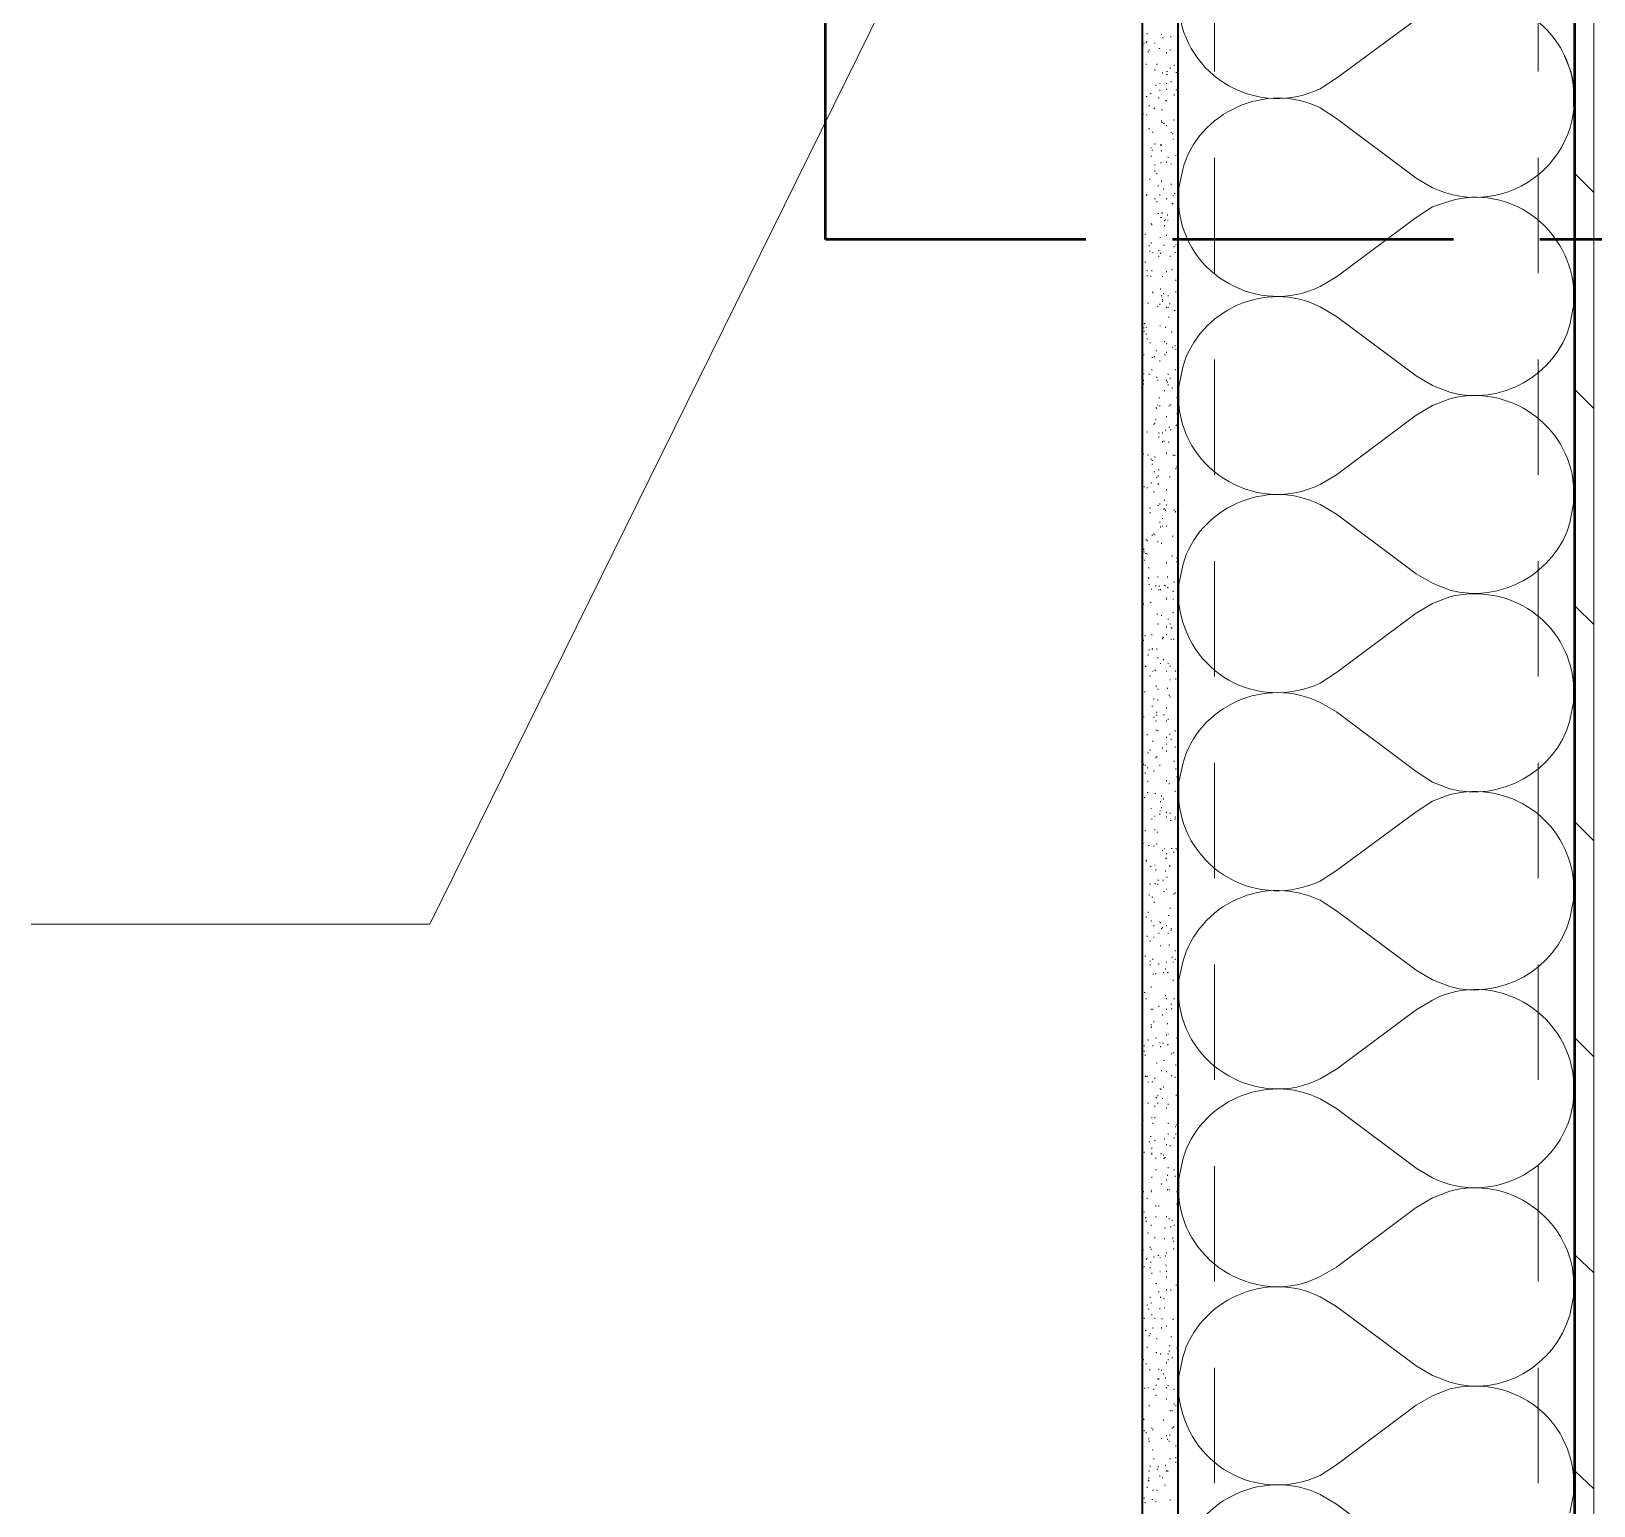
# Model space of a CAD drawing. Header units: inches. Extents: x 5 to 516, y -193 to 129.
# Drawn here: x 76.217 to 78.024, y -182.222 to -180.516 of the extents above; entities that cross this region are included whole.
import ezdxf

# ---------------------------------------------------------------- set-up
doc = ezdxf.new("R2010")
doc.units = ezdxf.units.IN
doc.header["$MEASUREMENT"] = 0
doc.linetypes.add('PDF_IMPORT', pattern=[1, 0.8, -0.2])
doc.layers.add('PDF8_Geometry', color=7, linetype='Continuous')

msp = doc.modelspace()

# ---------------------------------------------------------------- linework, layer by layer
at = {"layer": 'PDF8_Geometry', "lineweight": 35}
for points in [[(78.0021816, -189.8957837), (78.0021816, -171.2291155), (78.0432928, -171.2291155), (78.0432928, -189.8957837)], [(77.5021816, -189.854672), (77.5021816, -177.2702266), (77.5432927, -177.2702266), (77.5432927, -189.854672)]]:
    msp.add_lwpolyline(points, close=True, dxfattribs=at)
at = {"layer": 'PDF8_Geometry', "lineweight": 15}
for points in [[(78.0032938, -189.8957831), (78.0032938, -171.229115)], [(78.024403, -189.8957831), (78.024403, -171.229115)], [(77.4277368, -180.0280043), (76.6777367, -181.5491155), (76.2166255, -181.5491155)], [(77.507739, -180.5191158), (77.507739, -180.5180042)], [(77.5244056, -180.5191158), (77.5244056, -180.5202268)], [(77.5266279, -180.5235601), (77.5255167, -180.5235601)], [(77.5355167, -180.522449), (77.5344056, -180.522449)], [(77.5032945, -180.5324486), (77.5021834, -180.5324486)], [(77.5044056, -180.5302264), (77.5044056, -180.5291154)], [(77.5066278, -180.5291154), (77.5066278, -180.5280043), (77.507739, -180.5280043)], [(77.5088501, -180.5402266), (77.5088501, -180.5391155)], [(77.5099612, -180.5368934), (77.5099612, -180.5380045)], [(77.5166279, -180.5302264), (77.5166279, -180.5291154)], [(77.5221834, -180.5357823), (77.5210723, -180.5357823)], [(77.5299612, -180.5413377), (77.5299612, -180.5402266)], [(77.5344056, -180.5380045), (77.5344056, -180.5368934)], [(77.5432945, -180.5402266), (77.5432945, -180.5391155)], [(77.5066278, -180.55356), (77.5066278, -180.554671)], [(77.5166279, -180.561338), (77.5166279, -180.5602264)], [(77.5188501, -180.554671), (77.5188501, -180.55356)], [(77.5344056, -180.5591153), (77.5344056, -180.5580042)], [(77.5388501, -180.5557821), (77.5388501, -180.554671)], [(77.5432945, -180.5491157), (77.5432945, -180.5480046)], [(77.5021834, -180.5635601), (77.5021834, -180.5646712)], [(77.5021834, -180.5691154), (77.5021834, -180.5680044)], [(77.517739, -180.5791156), (77.517739, -180.5780045)], [(77.5221834, -180.5768935), (77.5221834, -180.5757824)], [(77.5255167, -180.5646712), (77.5255167, -180.5635601)], [(77.5310723, -180.5624491), (77.5299612, -180.5624491)], [(77.5310723, -180.5657823), (77.5299612, -180.5657823)], [(77.5299612, -180.5768935), (77.5299612, -180.5757824)], [(77.5355167, -180.5746714), (77.5355167, -180.5735597)], [(77.5421834, -180.5635601), (77.5410723, -180.5635601)], [(77.507739, -180.5913379), (77.5066278, -180.5913379)], [(77.5110723, -180.5880041), (77.5121834, -180.5880041)], [(77.5210723, -180.59356), (77.5210723, -180.592449)], [(77.5221834, -180.5846709), (77.5221834, -180.5835599)], [(77.5288501, -180.5957822), (77.5299612, -180.5968932)], [(77.5299612, -180.5835599), (77.5299612, -180.5824488)], [(77.5388501, -180.5902268), (77.5388501, -180.5891158)], [(77.5410723, -180.5835599), (77.5421834, -180.5835599)], [(78.0010694, -180.6035602), (78.0010694, -180.5824491)], [(78.0032938, -180.5980049), (78.0021827, -180.5968937)], [(77.5032945, -180.6113377), (77.5021834, -180.6113377)], [(77.507739, -180.6124487), (77.5066278, -180.6124487)], [(77.5099612, -180.6024491), (77.5099612, -180.6013375)], [(77.5166279, -180.6046713), (77.5155168, -180.6057823)], [(77.5255167, -180.6068934), (77.5244056, -180.6068934)], [(77.5099612, -180.6291153), (77.5099612, -180.6280042)], [(77.5144056, -180.6335601), (77.5144056, -180.632449)], [(77.5244056, -180.6202267), (77.5244056, -180.6191157)], [(77.5255167, -180.6213378), (77.5244056, -180.6213378)], [(77.5266279, -180.6224489), (77.527739, -180.6224489)], [(77.5299612, -180.6257821), (77.5299612, -180.624671)], [(77.5355167, -180.6335601), (77.5355167, -180.632449)], [(77.5388501, -180.6191157), (77.5388501, -180.6180046)], [(77.5021834, -180.6435597), (77.5021834, -180.6446713)], [(77.5121834, -180.6513377), (77.5121834, -180.6502267)], [(77.5166279, -180.6457824), (77.5166279, -180.6468935)], [(77.5232945, -180.6480045), (77.5232945, -180.6468935)], [(77.5244056, -180.6480045), (77.5244056, -180.6468935)], [(77.537739, -180.6346712), (77.5366279, -180.6346712)], [(77.537739, -180.6413376), (77.537739, -180.6402265)], [(77.5121834, -180.6613379), (77.5121834, -180.6602268)], [(77.5144056, -180.6535599), (77.5132945, -180.6535599)], [(77.5244056, -180.6680043), (77.5232945, -180.6680043)], [(77.5244056, -180.6546709), (77.5244056, -180.6535599)], [(77.5299612, -180.6680043), (77.5299612, -180.6668932)], [(77.5321834, -180.6613379), (77.5321834, -180.662449)], [(77.5355167, -180.6702264), (77.5355167, -180.6691153)], [(77.5410723, -180.6591157), (77.5410723, -180.6602268)], [(77.5432945, -180.6513377), (77.5432945, -180.6524488)], [(77.5099612, -180.6868935), (77.5110723, -180.6868935)], [(77.5166279, -180.6702264), (77.5166279, -180.6713375)], [(77.5166279, -180.6768934), (77.5166279, -180.6780044)], [(77.5188501, -180.6802266), (77.5188501, -180.6813376)], [(77.5432945, -180.6780044), (77.5432945, -180.6768934)], [(77.5432945, -180.6846708), (77.5432945, -180.6835598)], [(77.5488501, -180.6757825), (77.5444056, -180.6968936), (77.5444056, -180.7191158)], [(78.024403, -180.7024496), (78.0032918, -180.6813385)], [(77.507739, -180.7046712), (77.5066278, -180.7057822)], [(77.5210723, -180.694671), (77.5199612, -180.694671)], [(77.5221834, -180.7046712), (77.5221834, -180.7057822)], [(77.5244056, -180.6902267), (77.5244056, -180.6891157)], [(77.5266279, -180.6991153), (77.5266279, -180.6980042)], [(77.5355167, -180.6935599), (77.5355167, -180.6924489)], [(77.5388501, -180.7035601), (77.5399612, -180.7035601)], [(77.5166279, -180.7102265), (77.5166279, -180.7091154)], [(77.5188501, -180.7135603), (77.5188501, -180.7124486)], [(77.5299612, -180.7091154), (77.5299612, -180.7102265)], [(77.5366279, -180.7146713), (77.537739, -180.7157824)], [(77.537739, -180.7068933), (77.537739, -180.7057822)], [(77.857739, -180.7124489), (77.837739, -180.7191155), (77.8188501, -180.7313378)], [(77.5121834, -180.7380043), (77.5121834, -180.7391153)], [(77.5132945, -180.7402264), (77.5132945, -180.7391153)], [(77.5199612, -180.726893), (77.5210723, -180.726893)], [(77.5244056, -180.7313379), (77.5232945, -180.7313379)], [(77.5244056, -180.725782), (77.5255167, -180.726893)], [(77.527739, -180.7357821), (77.527739, -180.7346711)], [(77.527739, -180.741338), (77.527739, -180.7402264)], [(77.5288501, -180.7346711), (77.5288501, -180.73356)], [(77.5310723, -180.7280047), (77.5310723, -180.7291157)], [(77.5310723, -180.7346711), (77.5321834, -180.7346711)], [(77.707739, -180.811338), (77.7266279, -180.8002269), (77.8188501, -180.731338)], [(77.5055167, -180.7513376), (77.5055167, -180.7502266)], [(77.5221834, -180.7546708), (77.5232945, -180.7546708)], [(77.5299612, -180.7513376), (77.5299612, -180.7524487)], [(77.5099612, -180.764671), (77.5099612, -180.7635599)], [(77.5099612, -180.7702269), (77.5110723, -180.7702269)], [(77.5121834, -180.7613378), (77.5121834, -180.7602267)], [(77.5144056, -180.772449), (77.5144056, -180.7713379)], [(77.5210723, -180.7691158), (77.5210723, -180.7702269)], [(77.5210723, -180.7757822), (77.5210723, -180.7768933)], [(77.5232945, -180.7735601), (77.5232945, -180.772449)], [(77.5266279, -180.7635599), (77.527739, -180.7635599)], [(77.5344056, -180.7768933), (77.5344056, -180.7757822)], [(77.5388501, -180.765782), (77.5388501, -180.764671)], [(77.5399612, -180.772449), (77.5399612, -180.7713379)], [(77.5410723, -180.7635599), (77.5410723, -180.7624488)], [(77.5055167, -180.7835602), (77.5055167, -180.7824486)], [(77.507739, -180.7935598), (77.507739, -180.7924488)], [(77.5132945, -180.7924488), (77.5132945, -180.7935598)], [(77.5299612, -180.7935598), (77.5299612, -180.7946709)], [(77.5366279, -180.7924488), (77.5366279, -180.7913377)], [(77.507739, -180.7991157), (77.507739, -180.7980046)], [(77.5121834, -180.7991157), (77.5110723, -180.7991157)], [(77.5232945, -180.8146712), (77.5232945, -180.8135601)], [(77.5255167, -180.8002268), (77.5255167, -180.7991157)], [(77.5410723, -180.8046711), (77.5410723, -180.80356)], [(77.9966279, -180.8557822), (78.0010723, -180.83356), (78.0010723, -180.8113378)], [(77.5088501, -180.8313378), (77.5088501, -180.8302267)], [(77.5144056, -180.8168933), (77.5144056, -180.8180044), (77.5144056, -180.8191155)], [(77.5221834, -180.8324488), (77.5221834, -180.8313378)], [(77.5244056, -180.8224487), (77.5244056, -180.8213376)], [(77.5255167, -180.8268935), (77.5255167, -180.8257824)], [(77.5255167, -180.8291156), (77.5255167, -180.8280046)], [(77.5266279, -180.8202265), (77.5266279, -180.8191155)], [(77.5321834, -180.8224487), (77.5321834, -180.8213376)], [(77.5344056, -180.8313378), (77.5332945, -180.8313378)], [(77.5410723, -180.8180044), (77.5410723, -180.8168933)], [(77.5199612, -180.834671), (77.5199612, -180.8335599)], [(77.5299612, -180.835782), (77.5299612, -180.834671)], [(77.5321834, -180.834671), (77.5321834, -180.835782)], [(77.5321834, -180.8468932), (77.5332945, -180.8468932)], [(77.5399612, -180.8391158), (77.5388501, -180.8391158)], [(77.707739, -180.8346711), (77.7266279, -180.8457822), (77.8188501, -180.9146711), (77.837739, -180.9257822), (77.857739, -180.93356)], [(78.0032938, -180.8480049), (78.0021827, -180.8468938)], [(77.5044056, -180.8591155), (77.5032945, -180.8591155)], [(77.5044056, -180.8535602), (77.5055167, -180.8546713)], [(77.5044056, -180.8624487), (77.5044056, -180.8635598)], [(77.5066278, -180.8591155), (77.5066278, -180.8580045)], [(77.5066278, -180.8668936), (77.5066278, -180.8657819)], [(77.5232945, -180.8568934), (77.5221834, -180.8568934)], [(77.5288501, -180.8591155), (77.5288501, -180.8580045)], [(77.5355167, -180.8635598), (77.5366279, -180.8635598)], [(77.507739, -180.8713378), (77.507739, -180.8724489)], [(77.5110723, -180.8768932), (77.5110723, -180.8757821)], [(77.517739, -180.8857822), (77.5188501, -180.8857822)], [(77.527739, -180.8757821), (77.527739, -180.874671)], [(77.5299612, -180.8780042), (77.5299612, -180.8768932)], [(77.5366279, -180.881338), (77.537739, -180.881338)], [(77.5399612, -180.8802269), (77.5399612, -180.8791153)], [(77.5410723, -180.8835601), (77.5410723, -180.8846712)], [(77.5032945, -180.8902265), (77.5044056, -180.8902265)], [(77.5144056, -180.8935597), (77.5132945, -180.8935597)], [(77.5166279, -180.8924487), (77.5155168, -180.8924487)], [(77.5221834, -180.8980045), (77.5221834, -180.8968935)], [(77.5288501, -180.8902265), (77.527739, -180.8902265)], [(77.5299612, -180.8880044), (77.5299612, -180.8868933)], [(77.5432945, -180.8980045), (77.5432945, -180.8991156)], [(77.5032945, -180.912449), (77.5044056, -180.912449)], [(77.5032945, -180.9202264), (77.5032945, -180.9191154)], [(77.5099612, -180.912449), (77.5099612, -180.91356)], [(77.5132945, -180.9080047), (77.5132945, -180.9068931)], [(77.5188501, -180.9168932), (77.5188501, -180.9157822)], [(77.5199612, -180.9202264), (77.5199612, -180.9191154)], [(77.5299612, -180.9202264), (77.5299612, -180.9191154)], [(77.5310723, -180.9224491), (77.5310723, -180.9213375)], [(77.5321834, -180.91356), (77.5321834, -180.912449)], [(77.5344056, -180.9168932), (77.5344056, -180.9180043)], [(77.5399612, -180.9080047), (77.5399612, -180.9068931)], [(77.5488501, -180.9046711), (77.5444056, -180.9268933), (77.5444056, -180.9480044)], [(77.5032945, -180.9246713), (77.5032945, -180.9235602)], [(77.5221834, -180.9402268), (77.5210723, -180.9402268)], [(77.527739, -180.9324487), (77.527739, -180.9313377)], [(77.5321834, -180.9257823), (77.5321834, -180.9246713)], [(77.5366279, -180.9291155), (77.5366279, -180.9280045)], [(77.5421834, -180.9402268), (77.5421834, -180.9391157)], [(77.5432945, -180.9391157), (77.5432945, -180.9380046)], [(78.024403, -180.9524496), (78.0032918, -180.9313385)], [(77.517739, -180.951338), (77.5188501, -180.952449)], [(77.5199612, -180.9491153), (77.5199612, -180.9480042)], [(77.5221834, -180.9502269), (77.5221834, -180.9491153)], [(77.5332945, -180.9491153), (77.5332945, -180.9502269)], [(77.5355167, -180.9480042), (77.5344056, -180.9480042)], [(77.5421834, -180.9580044), (77.5421834, -180.9591154)], [(77.857739, -180.9413386), (77.837739, -180.9491164), (77.8188501, -180.9602275)], [(77.5155168, -180.9713377), (77.5155168, -180.9702267)], [(77.5166279, -180.9702267), (77.5166279, -180.9691156)], [(77.517739, -180.9657824), (77.517739, -180.9646713)], [(77.5299612, -180.9624486), (77.5299612, -180.9613376)], [(77.5332945, -180.9746709), (77.5332945, -180.9735599)], [(77.5421834, -180.9713377), (77.5410723, -180.9724488)], [(77.707739, -181.0402267), (77.7266279, -181.0291156), (77.8188501, -180.9602267)], [(77.5021834, -180.9857821), (77.5021834, -180.9846711)], [(77.507739, -180.9802268), (77.507739, -180.9791158)], [(77.5210723, -180.9813379), (77.5210723, -180.9802268)], [(77.5210723, -180.9857821), (77.5210723, -180.9846711)], [(77.5255167, -180.9802268), (77.5255167, -180.9813379)], [(77.5255167, -180.9913381), (77.5255167, -180.9902264)], [(77.527739, -180.9902264), (77.5266279, -180.9902264)], [(77.5288501, -180.9780047), (77.5288501, -180.9768931)], [(77.5321834, -180.9913381), (77.5332945, -180.9913381)], [(77.5344056, -180.9768931), (77.5355167, -180.9768931)], [(77.5032945, -181.0046708), (77.5032945, -181.0057825)], [(77.5088501, -181.0068935), (77.5088501, -181.0057825)], [(77.5121834, -181.0102267), (77.5121834, -181.0113378)], [(77.5132945, -181.0124489), (77.5144056, -181.0124489)], [(77.5166279, -181.0091157), (77.5166279, -181.0080046)], [(77.5299612, -181.0046708), (77.5299612, -181.0035598)], [(77.537739, -181.0068935), (77.537739, -181.0057825)], [(77.5399612, -181.0068935), (77.5388501, -181.0068935)], [(77.5132945, -181.0168931), (77.5144056, -181.0168931)], [(77.5166279, -181.0257822), (77.5155168, -181.0257822)], [(77.5199612, -181.0302265), (77.5210723, -181.0302265)], [(77.5210723, -181.0235601), (77.5210723, -181.022449)], [(77.5410723, -181.022449), (77.5410723, -181.021338)], [(77.5421834, -181.0191158), (77.5421834, -181.0202269)], [(77.5044056, -181.0435598), (77.5044056, -181.0424488)], [(77.507739, -181.0446709), (77.507739, -181.0435598)], [(77.5121834, -181.0391156), (77.5121834, -181.0380045)], [(77.5155168, -181.0480047), (77.5155168, -181.0491157)], [(77.5188501, -181.0324486), (77.5188501, -181.0313376)], [(77.5199612, -181.0391156), (77.5210723, -181.0402266)], [(77.5299612, -181.045782), (77.5299612, -181.0468936)], [(77.5344056, -181.0313376), (77.5332945, -181.0313376)], [(77.5432945, -181.0413377), (77.5432945, -181.0402266)], [(77.9966279, -181.084672), (78.0010723, -181.0624497), (78.0010723, -181.0413386)], [(77.5110723, -181.0680044), (77.5110723, -181.0668934)], [(77.5210723, -181.0646712), (77.5199612, -181.0646712)], [(77.5221834, -181.0635602), (77.5221834, -181.0624491)], [(77.527739, -181.0591153), (77.527739, -181.0580043)], [(77.5299612, -181.0646712), (77.5299612, -181.0635602)], [(77.707739, -181.0635609), (77.7266279, -181.074672), (77.8188501, -181.1435609), (77.837739, -181.154672), (77.857739, -181.1624498)], [(77.5110723, -181.0735598), (77.5110723, -181.0724487)], [(77.5221834, -181.0835599), (77.5221834, -181.084671)], [(77.5255167, -181.0802267), (77.5255167, -181.0791157)], [(77.527739, -181.0680044), (77.5266279, -181.0691155)], [(77.5288501, -181.0691155), (77.5288501, -181.0702266)], [(77.5388501, -181.0702266), (77.5388501, -181.0691155)], [(77.5410723, -181.0713376), (77.5399612, -181.0724487)], [(77.5144056, -181.0991154), (77.5132945, -181.0991154)], [(77.5155168, -181.0980043), (77.5155168, -181.0968933)], [(77.5166279, -181.0980043), (77.5166279, -181.0991154)], [(77.5232945, -181.0902269), (77.5232945, -181.0891158)], [(77.5255167, -181.0891158), (77.5255167, -181.0880042)], [(77.5299612, -181.0880042), (77.5299612, -181.0891158)], [(77.537739, -181.1002265), (77.5366279, -181.1002265)], [(77.5432945, -181.1002265), (77.5432945, -181.0991154)], [(78.0032938, -181.0980049), (78.0021827, -181.0968938)], [(77.5044056, -181.1146709), (77.5032945, -181.115782)], [(77.5044056, -181.1180047), (77.5044056, -181.1191157)], [(77.5066278, -181.1202268), (77.5055167, -181.1202268)], [(77.5066278, -181.1046713), (77.5066278, -181.1035602)], [(77.507739, -181.1057824), (77.507739, -181.1046713)], [(77.507739, -181.1202268), (77.507739, -181.1213379)], [(77.5199612, -181.1068934), (77.5199612, -181.1057824)], [(77.5244056, -181.1091156), (77.5244056, -181.1080045)], [(77.5432945, -181.1046713), (77.5432945, -181.1035602)], [(77.5055167, -181.1280042), (77.5044056, -181.1280042)], [(77.5099612, -181.1368933), (77.5088501, -181.1368933)], [(77.5366279, -181.12356), (77.5366279, -181.1224489)], [(77.5421834, -181.1257821), (77.5421834, -181.124671)], [(77.5421834, -181.130227), (77.5421834, -181.1291153)], [(77.5488501, -181.1335609), (77.5444056, -181.1557831), (77.5444056, -181.1780053)], [(77.5088501, -181.1480046), (77.5099612, -181.1491156)], [(77.5099612, -181.1568931), (77.5099612, -181.155782)], [(77.517739, -181.1580047), (77.517739, -181.1568931)], [(77.5199612, -181.1480046), (77.5199612, -181.1468935)], [(77.527739, -181.1568931), (77.5288501, -181.1580047)], [(77.5310723, -181.1480046), (77.5310723, -181.1468935)], [(77.5388501, -181.1524488), (77.5388501, -181.1535599)], [(77.5132945, -181.1613379), (77.5121834, -181.1613379)], [(77.5221834, -181.1580047), (77.5210723, -181.1580047)], [(77.5210723, -181.162449), (77.5210723, -181.1613379)], [(77.5232945, -181.162449), (77.5232945, -181.1613379)], [(77.5299612, -181.1735602), (77.5299612, -181.1724491), (77.5299612, -181.1713375)], [(77.5321834, -181.1591158), (77.5310723, -181.1602269)], [(77.537739, -181.1646711), (77.537739, -181.16356)], [(77.537739, -181.1724491), (77.537739, -181.1735602)], [(77.857739, -181.1702273), (77.837739, -181.178005), (77.8188501, -181.1891162)], [(77.5032945, -181.1791155), (77.5032945, -181.1780045)], [(77.5110723, -181.1768934), (77.5121834, -181.1768934)], [(77.5199612, -181.1902268), (77.5188501, -181.1902268)], [(77.5244056, -181.1924489), (77.5244056, -181.1913378)], [(77.537739, -181.1891157), (77.537739, -181.1880046)], [(77.707739, -181.2702275), (77.7266279, -181.2580053), (77.8188501, -181.1891164)], [(78.024403, -181.2024496), (78.0032918, -181.1813385)], [(77.5021834, -181.1980042), (77.5021834, -181.1968932)], [(77.5199612, -181.2024491), (77.5199612, -181.201338)], [(77.5299612, -181.2057823), (77.5299612, -181.2046712)], [(77.5321834, -181.1968932), (77.5321834, -181.1957821)], [(77.5344056, -181.201338), (77.5344056, -181.2024491)], [(77.5355167, -181.2057823), (77.5366279, -181.2068933)], [(77.5032945, -181.2213378), (77.5032945, -181.2202267)], [(77.5055167, -181.2157824), (77.5055167, -181.2146713)], [(77.5132945, -181.2135603), (77.5132945, -181.2146713)], [(77.5255167, -181.2168935), (77.5266279, -181.2168935), (77.5266279, -181.2180046)], [(77.5255167, -181.2191156), (77.5255167, -181.2180046)], [(77.5299612, -181.2146713), (77.5299612, -181.2135603)], [(77.5355167, -181.2202267), (77.5355167, -181.2191156)], [(77.537739, -181.2191156), (77.5388501, -181.2191156)], [(77.5088501, -181.2380043), (77.5088501, -181.2368932)], [(77.5099612, -181.232449), (77.5099612, -181.2313379)], [(77.5144056, -181.2302268), (77.5132945, -181.2313379)], [(77.5188501, -181.2313379), (77.5188501, -181.2302268)], [(77.5199612, -181.2413381), (77.5199612, -181.2402264)], [(77.5232945, -181.2468934), (77.5232945, -181.2480045)], [(77.5266279, -181.2435602), (77.5266279, -181.2424491)], [(77.5321834, -181.2480045), (77.5321834, -181.2468934)], [(77.5066278, -181.2502266), (77.5055167, -181.2513377)], [(77.5110723, -181.2624489), (77.5110723, -181.2613378)], [(77.5144056, -181.2568936), (77.5144056, -181.2557825)], [(77.5166279, -181.2546709), (77.517739, -181.2557825)], [(77.5299612, -181.2568936), (77.5299612, -181.2557825)], [(77.5344056, -181.2502266), (77.5344056, -181.2513377)], [(77.5344056, -181.2668931), (77.5344056, -181.2657821)], [(77.5399612, -181.2557825), (77.5410723, -181.2568936)], [(77.5410723, -181.264671), (77.5410723, -181.2657821)], [(77.5044056, -181.2802265), (77.5055167, -181.2802265)], [(77.5188501, -181.2735601), (77.517739, -181.2735601)], [(77.5199612, -181.2780044), (77.5199612, -181.2768933)], [(77.5310723, -181.2768933), (77.5310723, -181.2757822)], [(77.5332945, -181.2846713), (77.5332945, -181.2835603)], [(77.9966279, -181.3135606), (78.0010723, -181.2924495), (78.0010723, -181.2702273)], [(77.5132945, -181.2968936), (77.5144056, -181.2968936)], [(77.5155168, -181.2891156), (77.5155168, -181.2880045)], [(77.5199612, -181.2902267), (77.5199612, -181.2891156)], [(77.5299612, -181.2991158), (77.5299612, -181.2980047)], [(77.5344056, -181.2857824), (77.5344056, -181.2868935)], [(77.707739, -181.2924495), (77.7266279, -181.3035606), (77.8188501, -181.3724495), (77.837739, -181.3846717), (77.857739, -181.3924495)], [(77.5044056, -181.3091154), (77.5032945, -181.3091154)], [(77.5155168, -181.3091154), (77.5155168, -181.3102264)], [(77.517739, -181.3146712), (77.517739, -181.3135602)], [(77.5188501, -181.30356), (77.5188501, -181.3046711)], [(77.5188501, -181.3068932), (77.5188501, -181.3080043)], [(77.5266279, -181.3068932), (77.527739, -181.3068932)], [(77.5299612, -181.3135602), (77.5299612, -181.3146712)], [(77.5321834, -181.3124491), (77.5321834, -181.311338)], [(77.507739, -181.3302267), (77.507739, -181.3291157)], [(77.5144056, -181.3368931), (77.5144056, -181.3380042)], [(77.5188501, -181.3246714), (77.517739, -181.3246714)], [(77.5199612, -181.3257825), (77.5199612, -181.3246714)], [(77.5299612, -181.3335599), (77.5299612, -181.3324489)], [(77.5344056, -181.3291157), (77.5332945, -181.3291157)], [(77.5355167, -181.3357821), (77.5355167, -181.334671)], [(77.5399612, -181.3257825), (77.5399612, -181.3246714)], [(77.5088501, -181.3502265), (77.5088501, -181.3513376)], [(77.5110723, -181.3480044), (77.5110723, -181.3468933)], [(77.517739, -181.3568935), (77.517739, -181.3557824)], [(77.5188501, -181.3557824), (77.5188501, -181.3546713)], [(77.5255167, -181.3446712), (77.5255167, -181.3457822)], [(77.5299612, -181.341338), (77.5299612, -181.3402269)], [(77.5299612, -181.3491154), (77.5299612, -181.3480044)], [(77.5399612, -181.3435601), (77.5399612, -181.3446712)], [(78.0032938, -181.3480049), (78.0021827, -181.3468938)], [(77.5032945, -181.3646709), (77.5032945, -181.3635598)], [(77.5055167, -181.365782), (77.5055167, -181.3646709)], [(77.5055167, -181.3746711), (77.5055167, -181.37356)], [(77.5088501, -181.3680047), (77.507739, -181.3680047)], [(77.5155168, -181.3724489), (77.5155168, -181.3713379)], [(77.5221834, -181.3646709), (77.5221834, -181.365782)], [(77.5388501, -181.3602267), (77.5388501, -181.3613377)], [(77.5410723, -181.3691157), (77.5410723, -181.3702268)], [(77.5021834, -181.381338), (77.5021834, -181.380227)], [(77.5088501, -181.3835602), (77.507739, -181.3835602)], [(77.5299612, -181.3824491), (77.5299612, -181.3835602)], [(77.5332945, -181.3868934), (77.5332945, -181.3857823)], [(77.5421834, -181.3791153), (77.5421834, -181.3780043)], [(77.5044056, -181.4024488), (77.5055167, -181.4024488)], [(77.5088501, -181.3968935), (77.507739, -181.3968935)], [(77.517739, -181.3980046), (77.5166279, -181.3980046)], [(77.5232945, -181.4080048), (77.5232945, -181.4068931)], [(77.5244056, -181.4002267), (77.5244056, -181.4013378)], [(77.5266279, -181.404671), (77.5266279, -181.4035599)], [(77.5399612, -181.3946714), (77.5399612, -181.3957825)], [(77.5121834, -181.4157822), (77.5121834, -181.4146711)], [(77.5132945, -181.4268934), (77.5132945, -181.4280045)], [(77.5166279, -181.4235602), (77.5166279, -181.4246713)], [(77.5232945, -181.4180043), (77.5221834, -181.4180043)], [(77.5221834, -181.4224492), (77.5221834, -181.4213375)], [(77.5244056, -181.4135601), (77.5244056, -181.4146711)], [(77.5299612, -181.4191154), (77.5299612, -181.4202265)], [(77.5299612, -181.4246713), (77.5299612, -181.4257824)], [(77.5344056, -181.4202265), (77.5344056, -181.4213375)], [(77.5399612, -181.4257824), (77.5399612, -181.4246713)], [(77.5399612, -181.4280045), (77.5399612, -181.4268934)], [(77.5021834, -181.4446711), (77.5021834, -181.44356)], [(77.5055167, -181.4402268), (77.5055167, -181.4413378)], [(77.5166279, -181.4402268), (77.5166279, -181.4391157)], [(77.5188501, -181.4424489), (77.5199612, -181.4424489)], [(77.5355167, -181.4291156), (77.5344056, -181.4291156)], [(78.024403, -181.4524496), (78.0032918, -181.4313385)], [(77.5032945, -181.4557823), (77.5021834, -181.4557823)], [(77.5088501, -181.4580044), (77.5099612, -181.4580044)], [(77.5155168, -181.4591155), (77.5155168, -181.4580044)], [(77.5188501, -181.4568933), (77.5188501, -181.4557823)], [(77.5255167, -181.4646714), (77.5255167, -181.4635603)], [(77.527739, -181.4624487), (77.527739, -181.4613376)], [(77.5366279, -181.4613376), (77.5355167, -181.4613376)], [(77.5410723, -181.4613376), (77.5421834, -181.4624487)], [(77.5432945, -181.4546712), (77.5432945, -181.4535601)], [(77.5066278, -181.4768931), (77.5066278, -181.475782), (77.5066278, -181.474671)], [(77.5110723, -181.482449), (77.5121834, -181.482449)], [(77.5166279, -181.4813379), (77.5166279, -181.4802269)], [(77.5288501, -181.4724488), (77.5299612, -181.4735599)], [(77.5299612, -181.4668935), (77.5299612, -181.4680046)], [(77.5332945, -181.4813379), (77.5344056, -181.482449)], [(77.5388501, -181.4657824), (77.537739, -181.4657824)], [(77.517739, -181.4868933), (77.517739, -181.4857822)], [(77.5199612, -181.4980045), (77.5210723, -181.4980045)], [(77.5266279, -181.4980045), (77.5255167, -181.4980045)], [(77.5288501, -181.4880043), (77.5288501, -181.4868933)], [(77.5299612, -181.4946713), (77.5310723, -181.4946713)], [(77.9966279, -181.5424492), (78.0010723, -181.5213381), (78.0010723, -181.4991159)], [(77.5021834, -181.5046709), (77.5021834, -181.5035598)], [(77.5099612, -181.5157821), (77.5099612, -181.514671)], [(77.5110723, -181.5035598), (77.5110723, -181.5024487)], [(77.5132945, -181.5180042), (77.5144056, -181.5180042)], [(77.517739, -181.5024487), (77.5166279, -181.5024487)], [(77.5199612, -181.5035598), (77.5199612, -181.5024487)], [(77.527739, -181.5113378), (77.5266279, -181.5113378)], [(77.5299612, -181.5091157), (77.5299612, -181.5080046)], [(77.5388501, -181.514671), (77.5388501, -181.51356)], [(77.5399612, -181.51356), (77.5399612, -181.5124489)], [(77.5088501, -181.5346714), (77.5088501, -181.5357824)], [(77.5166279, -181.5235601), (77.5155168, -181.5235601)], [(77.5344056, -181.5313376), (77.5344056, -181.5302265)], [(77.5066278, -181.5413377), (77.5066278, -181.5402267)], [(77.5121834, -181.5446709), (77.5121834, -181.545782)], [(77.5155168, -181.5513379), (77.5155168, -181.5502268)], [(77.5221834, -181.545782), (77.5221834, -181.5468937)], [(77.5232945, -181.5468937), (77.5232945, -181.5480047)], [(77.5244056, -181.5546711), (77.5244056, -181.55356)], [(77.5255167, -181.552449), (77.5255167, -181.55356)], [(77.5299612, -181.5513379), (77.5299612, -181.5502268)], [(77.5332945, -181.5391156), (77.5321834, -181.5391156)], [(77.5355167, -181.5546711), (77.5355167, -181.55356)], [(77.507739, -181.5635602), (77.507739, -181.5624491)], [(77.5110723, -181.5691155), (77.5110723, -181.5680045)], [(77.5155168, -181.5646713), (77.5155168, -181.5635602)], [(77.5210723, -181.5591154), (77.5210723, -181.5602264)], [(77.5321834, -181.5602264), (77.5321834, -181.5591154)], [(77.5332945, -181.5735598), (77.5332945, -181.5724487)], [(77.5355167, -181.5568932), (77.5355167, -181.5557822)], [(77.5055167, -181.5868932), (77.5055167, -181.5857821)], [(77.5144056, -181.5902269), (77.5144056, -181.5891158)], [(77.5232945, -181.5746714), (77.5232945, -181.5735598)], [(77.5366279, -181.5880042), (77.5366279, -181.5868932)], [(77.5399612, -181.5802267), (77.5399612, -181.5791157)], [(77.5399612, -181.5902269), (77.5399612, -181.5891158)], [(77.5110723, -181.592449), (77.5110723, -181.591338)], [(77.5110723, -181.5957822), (77.5110723, -181.5968933)], [(77.5155168, -181.6068935), (77.5144056, -181.6068935)], [(77.517739, -181.6068935), (77.517739, -181.6057824)], [(77.5210723, -181.5957822), (77.5210723, -181.5946712)], [(77.5266279, -181.6057824), (77.5266279, -181.6046713)], [(77.5288501, -181.6002265), (77.5288501, -181.6013376)], [(77.5299612, -181.5935601), (77.5299612, -181.592449)], [(77.5321834, -181.6046713), (77.5310723, -181.6057824)], [(77.537739, -181.5935601), (77.537739, -181.592449)], [(78.0032938, -181.5980049), (78.0021827, -181.5968938)], [(77.5121834, -181.6213379), (77.5121834, -181.622449)], [(77.537739, -181.6135599), (77.537739, -181.6146709)], [(77.5055167, -181.6280043), (77.5044056, -181.6280043)], [(77.5066278, -181.6346713), (77.5066278, -181.6357823)], [(77.5210723, -181.6446714), (77.5210723, -181.6435598)], [(77.5288501, -181.6324491), (77.5288501, -181.631338)], [(77.5299612, -181.6357823), (77.5299612, -181.6346713)], [(77.5355167, -181.6424487), (77.5355167, -181.6413376)], [(77.5388501, -181.6357823), (77.5388501, -181.6346713)], [(77.8377361, -181.6368933), (77.8188472, -181.6480044)], [(77.5121834, -181.6480046), (77.5121834, -181.6468935)], [(77.5144056, -181.6480046), (77.5144056, -181.6468935)], [(77.5155168, -181.662449), (77.5155168, -181.661338)], [(77.5255167, -181.6535599), (77.5255167, -181.654671)], [(77.5299612, -181.6468935), (77.5299612, -181.6480046)], [(77.5310723, -181.6646712), (77.5310723, -181.6635601)], [(77.5366279, -181.6468935), (77.5355167, -181.6468935)], [(77.707739, -181.7280048), (77.7266279, -181.7168937), (77.8188501, -181.6480048)], [(77.5121834, -181.6657822), (77.5121834, -181.6646712)], [(77.5121834, -181.6691154), (77.5121834, -181.6680044), (77.5132945, -181.6680044)], [(77.517739, -181.6802266), (77.517739, -181.6813377)], [(77.5299612, -181.6780045), (77.5299612, -181.6768935)], [(77.5321834, -181.6768935), (77.5321834, -181.6757824)], [(77.5421834, -181.6813377), (77.5421834, -181.6802266)], [(78.024403, -181.7024497), (78.0032918, -181.6813386)], [(77.5021834, -181.6902268), (77.5021834, -181.6913379)], [(77.5044056, -181.6902268), (77.5044056, -181.6891157)], [(77.5044056, -181.6968932), (77.5044056, -181.6957821)], [(77.5088501, -181.6835598), (77.5088501, -181.6824488)], [(77.5144056, -181.6902268), (77.5144056, -181.6891157)], [(77.5221834, -181.6857826), (77.5221834, -181.6868936)], [(77.5232945, -181.6913379), (77.5232945, -181.6902268)], [(77.5266279, -181.6868936), (77.5255167, -181.6868936)], [(77.5310723, -181.6880047), (77.5321834, -181.6891157)], [(77.5366279, -181.6991153), (77.5355167, -181.6991153)], [(77.5388501, -181.6980043), (77.537739, -181.6980043)], [(77.5432945, -181.6835598), (77.5432945, -181.6824488)], [(77.5055167, -181.701338), (77.5055167, -181.700227)], [(77.5188501, -181.7102266), (77.5188501, -181.7091155)], [(77.5266279, -181.7068934), (77.527739, -181.7068934)], [(77.5410723, -181.7113376), (77.5410723, -181.7124487)], [(77.5066278, -181.724671), (77.5055167, -181.7257821)], [(77.507739, -181.7257821), (77.507739, -181.724671)], [(77.5088501, -181.7313379), (77.5088501, -181.732449)], [(77.5144056, -181.7313379), (77.5132945, -181.7313379)], [(77.5166279, -181.7280047), (77.5166279, -181.7268931)], [(77.5244056, -181.7180046), (77.5244056, -181.7191156)], [(77.5299612, -181.7191156), (77.5299612, -181.7202267)], [(77.5366279, -181.724671), (77.5355167, -181.724671)], [(77.5399612, -181.7257821), (77.5399612, -181.7268931)], [(78.0010694, -181.7502266), (78.0010694, -181.7280044)], [(78.0010723, -181.7513378), (78.0010723, -181.7291156)], [(77.517739, -181.7491156), (77.5188501, -181.7502266)], [(77.5199612, -181.7480045), (77.5199612, -181.7468934)], [(77.5221834, -181.7391154), (77.5232945, -181.7391154)], [(77.5232945, -181.7402265), (77.5244056, -181.7402265)], [(77.5255167, -181.7513377), (77.5255167, -181.7502266)], [(77.5266279, -181.7380043), (77.5266279, -181.7368933)], [(77.5410723, -181.7468934), (77.5421834, -181.7468934)], [(77.707739, -181.7513378), (77.7266279, -181.7624489), (77.8188501, -181.8313378), (77.837739, -181.842449)], [(77.5021834, -181.7602268), (77.5021834, -181.7613379)], [(77.5021834, -181.7668932), (77.5021834, -181.7657821)], [(77.5088501, -181.7568936), (77.5088501, -181.7557825)], [(77.5166279, -181.7602268), (77.5166279, -181.7591157)], [(77.5199612, -181.7557825), (77.5199612, -181.7568936)], [(77.5299612, -181.7613379), (77.5299612, -181.7624489)], [(77.5321834, -181.7568936), (77.5321834, -181.7580047)], [(77.5021834, -181.7757823), (77.5032945, -181.7757823)], [(77.5132945, -181.7735602), (77.5132945, -181.7724491)], [(77.5144056, -181.7802265), (77.5144056, -181.7791155)], [(77.5166279, -181.7735602), (77.5166279, -181.7724491)], [(77.5321834, -181.7802265), (77.5321834, -181.7791155)], [(77.5410723, -181.7835603), (77.5399612, -181.7835603)], [(77.5410723, -181.7813376), (77.5421834, -181.7813376)], [(77.5099612, -181.8013379), (77.5099612, -181.8002269)], [(77.5110723, -181.794671), (77.5121834, -181.794671)], [(77.5132945, -181.8080043), (77.5132945, -181.8091154)], [(77.5166279, -181.8002269), (77.5166279, -181.7991158)], [(77.527739, -181.7980047), (77.527739, -181.7968937)], [(77.5299612, -181.8035601), (77.5299612, -181.8046711)], [(77.5321834, -181.7924488), (77.5321834, -181.7913378)], [(77.5344056, -181.8057822), (77.5344056, -181.8046711)], [(77.5388501, -181.7968937), (77.5388501, -181.795782)], [(77.5410723, -181.7924488), (77.5410723, -181.7913378)], [(77.5044056, -181.8135602), (77.5044056, -181.8124492)], [(77.5132945, -181.8157824), (77.5132945, -181.8146713), (77.5132945, -181.8135602)], [(77.517739, -181.8191155), (77.517739, -181.8202266)], [(77.5232945, -181.8146713), (77.5244056, -181.8146713)], [(77.5266279, -181.8168934), (77.5266279, -181.8157824)], [(77.5266279, -181.8202266), (77.527739, -181.8202266)], [(77.5288501, -181.8191155), (77.527739, -181.8191155)], [(77.5488501, -181.8213378), (77.5444056, -181.8435601), (77.5444056, -181.8646712)], [(77.5021834, -181.8424491), (77.5021834, -181.8435601)], [(77.5132945, -181.8424491), (77.5132945, -181.841338)], [(77.517739, -181.8324489), (77.517739, -181.83356)], [(77.5310723, -181.8391159), (77.5310723, -181.8402269)], [(77.5321834, -181.8313378), (77.5321834, -181.8302268)], [(77.5388501, -181.83356), (77.5388501, -181.8324489)], [(77.5399612, -181.8402269), (77.5399612, -181.841338)], [(77.5032945, -181.8591156), (77.5032945, -181.8580045)], [(77.5132945, -181.8568935), (77.5121834, -181.8568935)], [(77.5121834, -181.8591156), (77.5121834, -181.8580045)], [(77.5244056, -181.8502265), (77.5244056, -181.8491155)], [(77.5299612, -181.8457823), (77.5299612, -181.8446712)], [(77.5310723, -181.8557824), (77.5310723, -181.8568935)], [(77.5332945, -181.8568935), (77.5332945, -181.8557824)], [(77.5421834, -181.8580045), (77.5421834, -181.8591156)], [(77.5432945, -181.8502265), (77.5432945, -181.8491155)], [(77.857739, -181.8580054), (77.837739, -181.8657831), (77.8188501, -181.8768943)], [(78.0032938, -181.849116), (78.0021827, -181.8468938)], [(77.5021834, -181.872449), (77.5021834, -181.87356)], [(77.507739, -181.8668936), (77.507739, -181.865782)], [(77.517739, -181.8746711), (77.517739, -181.8757822)], [(77.5210723, -181.8757822), (77.5210723, -181.8746711)], [(77.5421834, -181.87356), (77.5421834, -181.872449)], [(77.707739, -181.9568934), (77.7266279, -181.9457823), (77.8188501, -181.8768934)], [(77.5044056, -181.8824491), (77.5044056, -181.8813381)], [(77.5055167, -181.8880045), (77.5066278, -181.8891155)], [(77.5066278, -181.8924487), (77.5066278, -181.8935598)], [(77.5121834, -181.8980046), (77.5121834, -181.8968936)], [(77.517739, -181.8880045), (77.517739, -181.8868934)], [(77.5299612, -181.8880045), (77.5299612, -181.8868934)], [(77.5332945, -181.8902266), (77.5332945, -181.8891155)], [(77.5366279, -181.8913377), (77.5366279, -181.8924487)], [(77.5388501, -181.8980046), (77.5388501, -181.8968936)], [(77.5088501, -181.9068932), (77.5088501, -181.9057821)], [(77.5166279, -181.9124491), (77.5166279, -181.911338)], [(77.5288501, -181.9002268), (77.527739, -181.9002268)], [(77.527739, -181.9135601), (77.527739, -181.9124491)], [(77.5344056, -181.8991157), (77.5355167, -181.8991157)], [(77.5366279, -181.9124491), (77.537739, -181.9124491)], [(77.537739, -181.9157823), (77.5388501, -181.9157823)], [(77.5021834, -181.9257824), (77.5032945, -181.9257824)], [(77.5110723, -181.9235603), (77.5110723, -181.9224492)], [(77.5121834, -181.9257824), (77.5121834, -181.9246713)], [(77.5155168, -181.9346709), (77.5155168, -181.9335599)], [(77.5199612, -181.9324488), (77.5210723, -181.9324488)], [(77.5232945, -181.9346709), (77.5221834, -181.9346709)], [(77.5288501, -181.9335599), (77.5288501, -181.9324488)], [(77.5299612, -181.9302267), (77.5299612, -181.9291156)], [(77.537739, -181.9246713), (77.5388501, -181.9246713)], [(78.024403, -181.9524497), (78.0032918, -181.9324497)], [(77.5021834, -181.9446711), (77.5021834, -181.9457822)], [(77.5044056, -181.9457822), (77.5044056, -181.9446711)], [(77.507739, -181.9357826), (77.5066278, -181.9368936)], [(77.5121834, -181.9402268), (77.5110723, -181.9402268)], [(77.5110723, -181.9468932), (77.5110723, -181.9457822)], [(77.5132945, -181.9524491), (77.5132945, -181.9535602)], [(77.5221834, -181.9513381), (77.5232945, -181.9513381)], [(77.5299612, -181.94356), (77.5288501, -181.94356)], [(77.5299612, -181.9513381), (77.5299612, -181.950227)], [(77.5188501, -181.9646714), (77.517739, -181.9646714)], [(77.5299612, -181.9580044), (77.5299612, -181.9568934)], [(77.5421834, -181.9668935), (77.5410723, -181.9668935)], [(77.5432945, -181.9568934), (77.5432945, -181.9580044)], [(77.9966279, -182.0013387), (78.0010723, -181.9802276), (78.0010723, -181.9580054)], [(77.5110723, -181.981338), (77.5110723, -181.9802269)], [(77.5121834, -181.9868933), (77.5121834, -181.9880044)], [(77.5210723, -181.974671), (77.5210723, -181.9735599)], [(77.5232945, -181.981338), (77.5232945, -181.9802269)], [(77.5266279, -181.982449), (77.527739, -181.982449)], [(77.5299612, -181.9724489), (77.5299612, -181.9713378)], [(77.5344056, -181.9724489), (77.5355167, -181.9724489)], [(77.5432945, -181.9735599), (77.5432945, -181.974671)], [(77.707739, -181.9802276), (77.7266279, -181.9913387), (77.8188501, -182.0602276), (77.837739, -182.0713387), (77.857739, -182.0791165)], [(77.5044056, -182.0046709), (77.5044056, -182.0057825)], [(77.507739, -181.9902265), (77.507739, -181.9891154)], [(77.5099612, -181.9946713), (77.5088501, -181.9946713)], [(77.5132945, -182.0013377), (77.5132945, -182.0002267)], [(77.5166279, -182.0057825), (77.5166279, -182.0046709)], [(77.5221834, -181.9935603), (77.5221834, -181.9946713)], [(77.5255167, -182.0057825), (77.5244056, -182.0057825)], [(77.527739, -181.9935603), (77.527739, -181.9924492)], [(77.537739, -182.0068936), (77.537739, -182.0057825)], [(77.5055167, -182.0191159), (77.5066278, -182.0191159)], [(77.5099612, -182.0257823), (77.5099612, -182.0246712)], [(77.5110723, -182.0235602), (77.5110723, -182.0224491)], [(77.5144056, -182.0157821), (77.5144056, -182.0168932)], [(77.5244056, -182.0168932), (77.5244056, -182.0157821)], [(77.5299612, -182.0146711), (77.5299612, -182.01356)], [(77.507739, -182.0380046), (77.507739, -182.0391157)], [(77.5188501, -182.0291155), (77.5188501, -182.0280044)], [(77.5344056, -182.0368935), (77.5332945, -182.0368935)], [(77.5332945, -182.0435599), (77.5332945, -182.0424489)], [(77.5355167, -182.0257823), (77.5355167, -182.0268934)], [(77.5421834, -182.0391157), (77.5421834, -182.0402267)], [(77.5032945, -182.0535601), (77.5032945, -182.052449)], [(77.5066278, -182.0580043), (77.5066278, -182.0568933)], [(77.5188501, -182.044671), (77.517739, -182.044671)], [(77.5232945, -182.0468937), (77.5232945, -182.0457821)], [(77.5299612, -182.0557822), (77.5299612, -182.0568933)], [(77.5321834, -182.0468937), (77.5321834, -182.0457821)], [(77.5321834, -182.0535601), (77.5321834, -182.052449)], [(77.5366279, -182.051338), (77.5366279, -182.0502269)], [(77.5488501, -182.0502276), (77.5444056, -182.0724498), (77.5444056, -182.0946721)], [(77.5110723, -182.0646713), (77.5099612, -182.0646713)], [(77.5199612, -182.0757825), (77.5199612, -182.0746715)], [(77.5210723, -182.0646713), (77.5210723, -182.0635602)], [(77.5210723, -182.0757825), (77.5210723, -182.0746715)], [(77.5244056, -182.0646713), (77.5244056, -182.0657824)], [(77.5266279, -182.0702266), (77.5266279, -182.0691156)], [(77.5288501, -182.0746715), (77.5288501, -182.0735598)], [(77.5055167, -182.0857821), (77.5044056, -182.0857821)], [(77.5088501, -182.0857821), (77.5088501, -182.0846711)], [(77.5155168, -182.0880043), (77.5155168, -182.0868932)], [(77.517739, -182.0824489), (77.5188501, -182.0824489)], [(77.517739, -182.0946712), (77.517739, -182.0935602)], [(77.5299612, -182.0857821), (77.5299612, -182.0846711)], [(77.5321834, -182.08356), (77.5321834, -182.0824489)], [(77.5388501, -182.0880043), (77.5388501, -182.0868932)], [(77.857739, -182.086894), (77.837739, -182.0946718), (77.8188501, -182.1057829)], [(78.0032938, -182.099116), (78.0021827, -182.0968938)], [(77.5099612, -182.1068935), (77.5099612, -182.1057824)], [(77.5299612, -182.0980044), (77.5299612, -182.0991155)], [(77.5344056, -182.1113378), (77.5344056, -182.1124488)], [(77.5366279, -182.1124488), (77.5366279, -182.1113378)], [(77.5388501, -182.1046714), (77.5388501, -182.1035603)], [(77.5410723, -182.1068935), (77.5410723, -182.1057824)], [(77.707739, -182.1868943), (77.7266279, -182.1746721), (77.8188501, -182.1057832)], [(77.5032945, -182.1213379), (77.5044056, -182.122449)], [(77.5132945, -182.1313381), (77.5132945, -182.1324492)], [(77.5144056, -182.1335602), (77.5144056, -182.1346713)], [(77.5266279, -182.1235601), (77.5266279, -182.122449)], [(77.5366279, -182.1324492), (77.5366279, -182.1313381)], [(77.5388501, -182.130227), (77.537739, -182.1313381)], [(77.5021834, -182.1513378), (77.5021834, -182.1502268)], [(77.5044056, -182.1357823), (77.5044056, -182.1346713)], [(77.5066278, -182.1380045), (77.5066278, -182.1368934)], [(77.5099612, -182.1446714), (77.5088501, -182.1446714)], [(77.5099612, -182.1480046), (77.5099612, -182.1468936)], [(77.5244056, -182.1446714), (77.5244056, -182.1435598)], [(77.5299612, -182.1402266), (77.5299612, -182.1413377)], [(77.5310723, -182.1457825), (77.5310723, -182.1446714)], [(77.5344056, -182.1402266), (77.5332945, -182.1402266)], [(77.5332945, -182.1480046), (77.5332945, -182.1468936)], [(77.5432945, -182.1357823), (77.5432945, -182.1368934)], [(77.5144056, -182.1580048), (77.5144056, -182.1568932)], [(77.5155168, -182.1680044), (77.5155168, -182.1668933)], [(77.5344056, -182.1680044), (77.5344056, -182.1668933)], [(77.5410723, -182.15356), (77.5410723, -182.1524489)], [(77.5410723, -182.1657823), (77.5410723, -182.1668933)], [(77.5099612, -182.1824488), (77.5099612, -182.1813378)], [(77.5110723, -182.1768935), (77.5110723, -182.1757824)], [(77.5199612, -182.1791156), (77.5188501, -182.1802267)], [(77.5210723, -182.1768935), (77.5199612, -182.1768935)], [(77.5221834, -182.1880047), (77.5221834, -182.1868936)], [(77.5288501, -182.1757824), (77.5288501, -182.1746714)], [(77.5299612, -182.1824488), (77.5299612, -182.1813378)], [(77.5310723, -182.1813378), (77.5321834, -182.1824488)], [(77.5410723, -182.1713376), (77.5410723, -182.1724492)], [(77.9966279, -182.2302273), (78.0010723, -182.2091162), (78.0010723, -182.186894)], [(78.024403, -182.2024497), (78.0032918, -182.1824497)], [(77.507739, -182.2013381), (77.507739, -182.200227)], [(77.5099612, -182.1902269), (77.5088501, -182.1902269)], [(77.5088501, -182.192449), (77.5099612, -182.1935601)], [(77.5144056, -182.2035602), (77.5144056, -182.2046713)], [(77.5188501, -182.2035602), (77.5188501, -182.2046713)], [(77.5255167, -182.1891158), (77.5255167, -182.1902269)], [(77.527739, -182.1980043), (77.5288501, -182.1980043)], [(77.5044056, -182.2135604), (77.5044056, -182.2124487)], [(77.5055167, -182.2191157), (77.5055167, -182.2180046)], [(77.5132945, -182.2146714), (77.5144056, -182.2146714)], [(77.517739, -182.2180046), (77.517739, -182.2168936)], [(77.5344056, -182.2157825), (77.5344056, -182.2146714)], [(77.707739, -182.2091162), (77.7266279, -182.2202273), (77.8188501, -182.2891162), (77.837739, -182.3013385), (77.857739, -182.3091162)]]:
    msp.add_lwpolyline(points, dxfattribs=at)
at = {"layer": 'PDF8_Geometry', "linetype": 'PDF_IMPORT', "lineweight": 15, "ltscale": 0.166667}
for points in [[(77.5855149, -189.8957831), (77.5855149, -177.3124488)], [(77.9599589, -189.8957831), (77.9599589, -177.3124488)]]:
    msp.add_lwpolyline(points, dxfattribs=at)
at = {"layer": 'PDF8_Geometry', "linetype": 'PDF_IMPORT', "lineweight": 50, "ltscale": 0.406667}
msp.add_lwpolyline([(82.1155152, -179.1535603), (82.1155152, -180.7568939), (77.1355133, -180.7568941), (77.135514, -177.4557821), (79.2344022, -177.4557825), (79.2344047, -179.1535598), (82.1155162, -179.1535603)], dxfattribs=at)
at = {"layer": 'PDF8_Geometry', "lineweight": 15}
for points in [[(77.5488501, -180.4468939), (77.5444056, -180.468005), (77.5444056, -180.4902272, 0.521626481), (77.707739, -180.5824494), (77.7266279, -180.5702272), (77.8188472, -180.5024491), (77.8377361, -180.4902268)], [(77.707739, -180.6046713), (77.7266279, -180.6168936), (77.8188501, -180.6857825), (77.837739, -180.6968936, 0.645355254), (77.997739, -180.5624491), (77.9899612, -180.5424491)], [(77.5488501, -181.3635606), (77.5444056, -181.3846717), (77.5444056, -181.406894, 0.521626481), (77.707739, -181.4991162), (77.7266279, -181.486894), (77.8188501, -181.4191159), (77.837739, -181.4068936), (77.857739, -181.3991159)], [(77.5444056, -181.6357825), (77.5444056, -181.6135603), (77.5488501, -181.5924492, -0.463356077), (77.707739, -181.5213381), (77.7266279, -181.5335603), (77.8188501, -181.6024492), (77.837739, -181.6135603), (77.857739, -181.6213381)]]:
    msp.add_lwpolyline(points, format="xyb", dxfattribs=at)
msp.add_lwpolyline([(77.5299612, -181.130227), (77.5299612, -181.131338)], close=True, dxfattribs=at)
for points in [[(78.0010694, -180.5824491), (77.994088, -180.502875), (77.9087917, -180.4560231), (77.8377361, -180.4902268)], [(77.707739, -180.6046713), (77.6465723, -180.5732454), (77.566276, -180.6095417), (77.5488501, -180.6757825)], [(78.0010723, -180.8113378), (77.9937205, -180.742097), (77.9256094, -180.6922266), (77.857739, -180.7124489)], [(77.5444056, -180.7191158), (77.5514056, -180.7987084), (77.6366649, -180.8455417), (77.707739, -180.811338)], [(77.707739, -180.8346711), (77.6454982, -180.8031526), (77.5674612, -180.8383748), (77.5488501, -180.9046711)], [(77.857739, -180.93356), (77.915776, -180.9499304), (77.9807205, -180.9141341), (77.9966279, -180.8557822)], [(78.0010723, -181.0413386), (77.9953501, -180.9714127), (77.9251649, -180.9228386), (77.857739, -180.9413386)], [(77.5444056, -180.9480044), (77.5507575, -181.0264304), (77.6373501, -181.0757822), (77.707739, -181.0402267)], [(77.707739, -181.0635609), (77.6454982, -181.0320423), (77.5674612, -181.0672646), (77.5488501, -181.1335609)], [(77.857739, -181.1624498), (77.915776, -181.1788201), (77.9807205, -181.1430238), (77.9966279, -181.084672)], [(78.0010723, -181.2702273), (77.9939057, -181.1981717), (77.9269797, -181.1538569), (77.857739, -181.1702273)], [(77.5444056, -181.1780053), (77.5542575, -181.257709), (77.633813, -181.3037831), (77.707739, -181.2702275)], [(77.707739, -181.2924495), (77.6455538, -181.2617273), (77.5669797, -181.295931), (77.5488501, -181.3635606)], [(77.857739, -181.3924495), (77.9160168, -181.4082273), (77.9811279, -181.3721717), (77.9966279, -181.3135606)], [(78.0010723, -181.4991159), (77.9935353, -181.4278936), (77.9269427, -181.382264), (77.857739, -181.3991159)], [(77.857739, -181.6213381), (77.9155538, -181.6370788), (77.9819057, -181.6013751), (77.9966279, -181.5424492)], [(78.0010694, -181.7280044), (77.993625, -181.6500229), (77.9084213, -181.60006), (77.8377361, -181.6368933)], [(77.5444056, -181.6357825), (77.5507575, -181.7142085), (77.6373501, -181.7635603), (77.707739, -181.7280048)], [(77.707739, -181.7513378), (77.6454982, -181.7198193), (77.5674612, -181.7550415), (77.5488501, -181.8213378)], [(77.837739, -181.842449), (77.908239, -181.8775045), (77.9933686, -181.8295601), (78.0010723, -181.7513378)], [(78.0010723, -181.9580054), (77.9953501, -181.8880794), (77.9251649, -181.8395054), (77.857739, -181.8580054)], [(77.5444056, -181.8646712), (77.5507575, -181.9430971), (77.6373501, -181.992449), (77.707739, -181.9568934)], [(77.707739, -181.9802276), (77.6454982, -181.9487091), (77.5674612, -181.9839313), (77.5488501, -182.0502276)], [(77.857739, -182.0791165), (77.9165908, -182.0973017), (77.9800723, -182.0596535), (77.9966279, -182.0013387)], [(78.0010723, -182.186894), (77.9939057, -182.1148385), (77.9269797, -182.0705236), (77.857739, -182.086894)], [(77.5444056, -182.0946721), (77.5542575, -182.1743758), (77.633813, -182.2204498), (77.707739, -182.1868943)], [(77.707739, -182.2091162), (77.6455538, -182.178394), (77.5669797, -182.2125977), (77.5488501, -182.2802274)]]:
    msp.add_open_spline(points, degree=3, dxfattribs=at)

doc.saveas('drawing.dxf')
